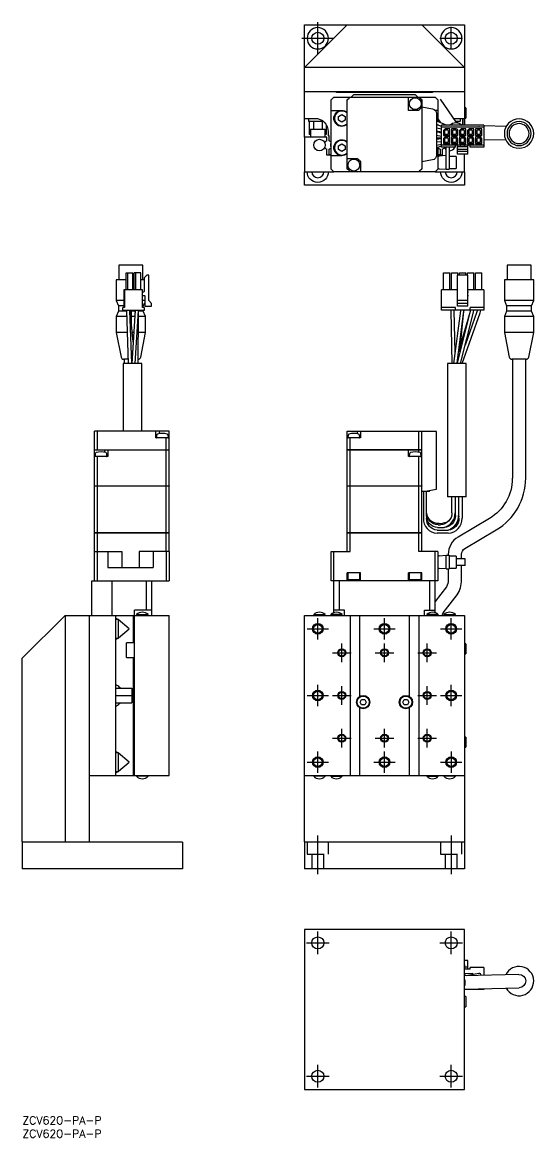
# Model space of a CAD drawing. Extents: x 0 to 420, y -8 to 410.
# Drawn here: x 0 to 191.6, y -8 to 410 of the extents above; entities that cross this region are included whole.
import ezdxf

# ---------------------------------------------------------------- set-up
doc = ezdxf.new("R2010")
doc.units = 0
doc.header["$LTSCALE"] = 0.5
doc.linetypes.add('CENTER', pattern=[50.8, 31.75, -6.35, 6.35, -6.35])
doc.linetypes.add('DASHED', pattern=[19.05, 12.7, -6.35])
for name, color, linetype in [('MSM_CENTER', 1, 'CENTER'), ('MSM_CONTINUOUS', 7, 'CONTINUOUS'), ('MSM_DASHED', 4, 'DASHED'), ('MSM_NARROW', 5, 'CONTINUOUS'), ('MSM_PART_NUMBER', 7, 'CONTINUOUS')]:
    doc.layers.add(name, color=color, linetype=linetype)
doc.styles.get("Standard").update_dxf_attribs({"font": 'txt.shx', "height": 3, "bigfont": 'bigfont.shx'})

# ---------------------------------------------------------------- blocks, each defined once
blk = doc.blocks.new('*U2')
at = {"layer": 'MSM_PART_NUMBER'}
blk.add_text('ZCV620-PA-P', height=3, dxfattribs=at).set_placement((0, -3))
blk = doc.blocks.new('*U3')
at = {"layer": 'MSM_PART_NUMBER'}
blk.add_text('ZCV620-PA-P', height=3, dxfattribs=at).set_placement((0, -8))

msp = doc.modelspace()

# ---------------------------------------------------------------- linework, layer by layer
at = {"layer": 'MSM_CENTER'}
for p, q in [((110.73, 397.99), (110.73, 409.99)), ((160.73, 399.74), (160.73, 408.24)), ((104.73, 403.99), (116.73, 403.99)), ((156.48, 403.99), (164.98, 403.99)), ((110.73, 178.72), (110.73, 186.72)), ((135.73, 178.72), (135.73, 186.72)), ((160.73, 178.72), (160.73, 186.72)), ((106.73, 182.72), (114.73, 182.72)), ((131.73, 182.72), (139.73, 182.72)), ((156.73, 182.72), (164.73, 182.72)), ((119.73, 170.22), (119.73, 177.22)), ((135.73, 170.22), (135.73, 177.22)), ((151.73, 170.22), (151.73, 177.22)), ((116.23, 173.72), (123.23, 173.72)), ((132.23, 173.72), (139.23, 173.72)), ((148.23, 173.72), (155.23, 173.72)), ((110.73, 153.72), (110.73, 161.72)), ((119.73, 154.22), (119.73, 161.22)), ((151.73, 154.22), (151.73, 161.22)), ((160.73, 153.72), (160.73, 161.72)), ((106.73, 157.72), (114.73, 157.72)), ((116.23, 157.72), (123.23, 157.72)), ((148.23, 157.72), (155.23, 157.72)), ((156.73, 157.72), (164.73, 157.72)), ((119.73, 138.22), (119.73, 145.22)), ((135.73, 138.22), (135.73, 145.22)), ((151.73, 138.22), (151.73, 145.22)), ((116.23, 141.72), (123.23, 141.72)), ((132.23, 141.72), (139.23, 141.72)), ((148.23, 141.72), (155.23, 141.72)), ((110.73, 128.72), (110.73, 136.72)), ((135.73, 128.72), (135.73, 136.72)), ((160.73, 136.72), (160.73, 128.72)), ((106.73, 132.72), (114.73, 132.72)), ((131.73, 132.72), (139.73, 132.72)), ((156.73, 132.72), (164.73, 132.72)), ((110.73, 90.72), (110.73, 105.22)), ((160.73, 105.22), (160.73, 90.72)), ((110.73, 60.75), (110.73, 69.25)), ((160.73, 60.75), (160.73, 69.25)), ((106.48, 65), (114.98, 65)), ((156.48, 65), (164.98, 65)), ((110.73, 10.75), (110.73, 19.25)), ((160.73, 10.75), (160.73, 19.25)), ((106.48, 15), (114.98, 15)), ((156.48, 15), (164.98, 15))]:
    msp.add_line(p, q, dxfattribs=at)
at = {"layer": 'MSM_CONTINUOUS'}
for p, q in [((105.73, 392.99), (121.73, 408.99)), ((105.73, 366.99), (105.73, 408.99)), ((105.73, 408.99), (165.73, 408.99)), ((149.73, 408.99), (165.73, 392.99)), ((165.73, 408.99), (165.73, 371.46)), ((165.73, 392.99), (105.73, 392.99)), ((165.73, 383.99), (105.73, 383.99)), ((116.73, 381.99), (115.73, 380.99)), ((115.73, 354.99), (115.73, 380.99)), ((116.73, 381.99), (122.88, 381.99)), ((117.73, 383.69), (117.73, 383.99)), ((153.73, 383.69), (117.73, 383.69)), ((121.73, 355.14), (121.73, 380.83)), ((122.88, 381.99), (148.57, 381.99)), ((124.23, 382.99), (123.23, 381.99)), ((124.23, 382.99), (147.23, 382.99)), ((144.73, 376.99), (144.73, 381.99)), ((148.23, 381.99), (147.23, 382.99)), ((148.57, 381.99), (154.73, 381.99)), ((149.73, 380.83), (149.73, 355.14)), ((153.73, 383.99), (153.73, 383.69)), ((155.73, 380.99), (154.73, 381.99)), ((155.73, 380.99), (155.73, 372.88)), ((162.75, 372.38), (156.69, 381.2)), ((115.73, 376.99), (119.73, 376.99)), ((148.48, 376.99), (144.73, 376.99)), ((149.73, 378.29), (153.74, 377.58)), ((155.73, 376.99), (154.78, 376.99)), ((166.23, 377.89), (165.73, 377.89)), ((166.23, 377.89), (166.23, 374.09)), ((105.73, 373.99), (109.63, 373.99)), ((107.23, 373.99), (107.23, 372.99)), ((107.23, 372.99), (112.63, 372.99)), ((107.55, 372.99), (107.55, 367.99)), ((109.14, 372.99), (109.14, 369.99)), ((112.31, 372.99), (112.31, 369.99)), ((118.48, 374.71), (119.73, 375.43)), ((118.48, 373.27), (118.48, 374.71)), ((119.73, 372.54), (118.48, 373.27)), ((119.73, 375.43), (120.98, 374.71)), ((120.98, 373.27), (119.73, 372.54)), ((120.98, 374.71), (120.98, 373.27)), ((155.23, 375.81), (155.23, 360.17)), ((155.23, 373.09), (159.08, 371.46)), ((155.73, 373.77), (156.59, 372.51)), ((161.83, 373.99), (165.73, 373.99)), ((162.33, 372.99), (164.23, 372.99)), ((162.68, 372.49), (163.23, 372.49)), ((163.23, 372.49), (163.23, 372.99)), ((164.23, 372.99), (164.23, 373.99)), ((165.13, 371.46), (165.13, 373.99)), ((165.63, 373.99), (165.63, 371.46)), ((165.73, 374.09), (166.23, 374.09)), ((107.98, 367.99), (107.55, 367.99)), ((107.98, 369.99), (113.48, 369.99)), ((107.98, 369.99), (107.98, 366.99)), ((113.48, 366.99), (113.48, 369.99)), ((113.9, 367.99), (113.48, 367.99)), ((113.9, 371.58), (113.9, 367.99)), ((114.63, 368.99), (114.63, 367.49)), ((155.2, 370.47), (157.13, 370.1)), ((155.23, 371.72), (157.13, 371.11)), ((157.13, 368.88), (155.23, 369.24)), ((157.13, 368.59), (155.23, 368.86)), ((155.24, 371.78), (155.86, 371.52)), ((155.73, 371.58), (155.73, 371.56)), ((155.73, 369.15), (155.73, 368.79)), ((156.48, 368.68), (157.13, 368.74)), ((156.83, 368.71), (156.83, 368.94)), ((172.98, 371.46), (157.13, 371.46)), ((157.13, 363.18), (157.13, 371.46)), ((170.9, 370.75), (157.13, 370.75)), ((158.45, 370.02), (157.85, 369.42)), ((157.85, 369.42), (157.85, 367.62)), ((158.51, 369.57), (158.26, 369.32)), ((158.26, 369.32), (158.26, 368.07)), ((158.26, 368.07), (159.73, 368.07)), ((160.25, 370.02), (158.45, 370.02)), ((159.48, 369.57), (158.51, 369.57)), ((159.73, 369.32), (159.48, 369.57)), ((159.73, 368.07), (159.73, 369.32)), ((160.25, 367.62), (160.25, 370.02)), ((160.85, 370.02), (160.85, 367.62)), ((162.65, 370.02), (160.85, 370.02)), ((161.51, 369.57), (161.26, 369.32)), ((161.26, 369.32), (161.26, 368.07)), ((161.26, 368.07), (162.73, 368.07)), ((162.48, 369.57), (161.51, 369.57)), ((162.73, 369.32), (162.48, 369.57)), ((162.65, 370.02), (163.25, 369.42)), ((162.73, 368.07), (162.73, 369.32)), ((163.25, 367.62), (163.25, 369.42)), ((164.45, 370.02), (163.85, 369.42)), ((163.85, 369.42), (163.85, 367.62)), ((164.51, 369.57), (164.26, 369.32)), ((164.26, 369.32), (164.26, 368.07)), ((164.26, 368.07), (165.73, 368.07)), ((166.25, 370.02), (164.45, 370.02)), ((165.48, 369.57), (164.51, 369.57)), ((165.73, 369.32), (165.48, 369.57)), ((165.73, 368.07), (165.73, 369.32)), ((166.25, 367.62), (166.25, 370.02)), ((167.45, 370.02), (166.85, 369.42)), ((166.85, 369.42), (166.85, 367.62)), ((167.51, 369.57), (167.26, 369.32)), ((167.26, 369.32), (167.26, 368.07)), ((167.26, 368.07), (168.73, 368.07)), ((169.25, 370.02), (167.45, 370.02)), ((168.48, 369.57), (167.51, 369.57)), ((168.73, 369.32), (168.48, 369.57)), ((168.73, 368.07), (168.73, 369.32)), ((169.25, 367.62), (169.25, 370.02)), ((169.85, 370.02), (169.85, 367.62)), ((172.25, 370.02), (169.85, 370.02)), ((170.51, 369.57), (170.26, 369.32)), ((170.26, 369.32), (170.26, 368.07)), ((170.26, 368.07), (171.73, 368.07)), ((171.48, 369.57), (170.51, 369.57)), ((170.9, 370.75), (170.9, 370.85)), ((171.2, 370.85), (171.2, 370.75)), ((172.98, 370.75), (171.2, 370.75)), ((171.73, 369.32), (171.48, 369.57)), ((171.73, 368.07), (171.73, 369.32)), ((172.25, 367.62), (172.25, 370.02)), ((172.98, 371.46), (172.98, 363.18)), ((181.29, 370.92), (172.98, 371.13)), ((105.73, 366.99), (105.73, 353.99)), ((114.13, 366.99), (105.73, 366.99)), ((114.13, 365.52), (114.13, 366.99)), ((114.93, 367.49), (114.63, 367.49)), ((114.93, 365.52), (114.93, 367.49)), ((118.48, 363.71), (119.73, 364.43)), ((118.48, 362.27), (118.48, 363.71)), ((119.73, 364.43), (120.98, 363.71)), ((120.98, 363.71), (120.98, 362.27)), ((155.23, 367.65), (157.13, 367.38)), ((157.13, 366.62), (155.23, 366.58)), ((155.23, 366.25), (157.13, 366.41)), ((157.13, 364.23), (155.23, 363.82)), ((157.13, 363.69), (155.23, 362.88)), ((157.13, 365.21), (155.24, 365.05)), ((155.73, 366.3), (155.73, 366.59)), ((172.98, 363.89), (157.13, 363.89)), ((157.85, 367.62), (160.25, 367.62)), ((157.85, 366.42), (158.45, 367.02)), ((157.85, 366.42), (157.85, 364.62)), ((157.85, 364.62), (160.25, 364.62)), ((158.51, 366.57), (158.26, 366.32)), ((158.26, 366.32), (158.26, 365.07)), ((158.26, 365.07), (159.73, 365.07)), ((160.25, 367.02), (158.45, 367.02)), ((159.48, 366.57), (158.51, 366.57)), ((159.73, 366.32), (159.48, 366.57)), ((159.73, 365.07), (159.73, 366.32)), ((160.25, 364.62), (160.25, 367.02)), ((160.85, 367.62), (163.25, 367.62)), ((160.85, 367.02), (160.85, 364.62)), ((162.65, 367.02), (160.85, 367.02)), ((160.85, 364.62), (163.25, 364.62)), ((161.51, 366.57), (161.26, 366.32)), ((161.26, 366.32), (161.26, 365.07)), ((161.26, 365.07), (162.73, 365.07)), ((162.48, 366.57), (161.51, 366.57)), ((162.32, 363.18), (162.32, 363.89)), ((162.73, 366.32), (162.48, 366.57)), ((163.25, 366.42), (162.65, 367.02)), ((162.73, 365.07), (162.73, 366.32)), ((163.25, 364.62), (163.25, 366.42)), ((163.85, 367.62), (166.25, 367.62)), ((163.85, 367.02), (163.85, 364.62)), ((165.65, 367.02), (163.85, 367.02)), ((163.85, 364.62), (166.25, 364.62)), ((164.22, 363.33), (164.22, 363.89)), ((164.51, 366.57), (164.26, 366.32)), ((164.26, 366.32), (164.26, 365.07)), ((164.26, 365.07), (165.73, 365.07)), ((165.48, 366.57), (164.51, 366.57)), ((165.73, 366.32), (165.48, 366.57)), ((166.25, 366.42), (165.65, 367.02)), ((165.73, 365.07), (165.73, 366.32)), ((165.73, 363.33), (165.73, 363.89)), ((165.87, 363.33), (165.87, 363.89)), ((166.25, 364.62), (166.25, 366.42)), ((166.85, 367.62), (169.25, 367.62)), ((166.85, 367.02), (166.85, 364.62)), ((168.65, 367.02), (166.85, 367.02)), ((166.85, 364.62), (169.25, 364.62)), ((167.51, 366.57), (167.26, 366.32)), ((167.26, 366.32), (167.26, 365.07)), ((167.26, 365.07), (168.73, 365.07)), ((168.48, 366.57), (167.51, 366.57)), ((167.78, 363.18), (167.78, 363.89)), ((168.73, 366.32), (168.48, 366.57)), ((169.25, 366.42), (168.65, 367.02)), ((168.73, 365.07), (168.73, 366.32)), ((169.25, 364.62), (169.25, 366.42)), ((169.85, 367.62), (172.25, 367.62)), ((169.85, 367.02), (169.85, 364.62)), ((171.65, 367.02), (169.85, 367.02)), ((169.85, 364.62), (172.25, 364.62)), ((170.51, 366.57), (170.26, 366.32)), ((170.26, 366.32), (170.26, 365.07)), ((170.26, 365.07), (171.73, 365.07)), ((171.48, 366.57), (170.51, 366.57)), ((171.73, 366.32), (171.48, 366.57)), ((172.25, 366.42), (171.65, 367.02)), ((171.73, 365.07), (171.73, 366.32)), ((172.25, 364.62), (172.25, 366.42)), ((172.98, 366.13), (181.16, 365.92)), ((114.13, 360.19), (114.13, 362.45)), ((115.73, 360.19), (114.13, 360.19)), ((114.93, 360.49), (114.93, 362.45)), ((114.93, 360.49), (115.73, 360.49)), ((119.73, 359.99), (115.73, 359.99)), ((119.73, 361.54), (118.48, 362.27)), ((120.98, 362.27), (119.73, 361.54)), ((155.22, 359.99), (155.73, 359.99)), ((155.73, 363.1), (155.73, 354.99)), ((155.73, 360.49), (156.53, 360.49)), ((157.33, 360.19), (155.73, 360.19)), ((158.83, 360.09), (156.18, 359.86)), ((156.53, 362.45), (156.53, 360.49)), ((162.32, 363.18), (157.13, 363.18)), ((157.33, 362.45), (157.33, 360.19)), ((158.83, 354.89), (158.83, 363.18)), ((159.93, 363.18), (159.93, 354.89)), ((162.53, 359.74), (159.93, 359.74)), ((162.53, 359.74), (162.53, 355.24)), ((163.12, 360.61), (163.12, 363.64)), ((166.98, 363.33), (163.12, 363.33)), ((166.98, 362.33), (163.12, 362.33)), ((166.98, 361.63), (163.12, 361.63)), ((166.98, 360.61), (163.12, 360.61)), ((165.73, 353.99), (165.73, 360.61)), ((166.98, 360.61), (166.98, 363.64)), ((172.98, 363.18), (167.78, 363.18)), ((121.73, 358.99), (125.48, 358.99)), ((126.73, 357.74), (126.73, 353.99)), ((153.74, 358.39), (149.73, 357.69)), ((105.73, 348.99), (105.73, 353.99)), ((105.73, 353.99), (116.73, 353.99)), ((115.73, 354.99), (116.73, 353.99)), ((122.88, 353.99), (116.73, 353.99)), ((148.57, 353.99), (122.88, 353.99)), ((154.73, 353.99), (148.57, 353.99)), ((154.73, 353.99), (155.73, 354.99)), ((154.73, 353.99), (165.73, 353.99)), ((156.18, 355.12), (158.83, 354.89)), ((158.83, 354.89), (159.93, 354.89)), ((159.93, 355.24), (162.53, 355.24)), ((165.73, 353.99), (165.73, 348.99)), ((165.73, 348.99), (105.73, 348.99)), ((45.2, 319.02), (36.2, 319.02)), ((36.2, 319.02), (36.2, 313.52)), ((45.2, 313.52), (45.2, 319.02)), ((190.63, 319.02), (181.63, 319.02)), ((181.63, 319.02), (181.63, 313.52)), ((190.63, 313.52), (190.63, 319.02)), ((38.97, 313.52), (35.2, 313.52)), ((35.2, 313.52), (35.2, 305.72)), ((38.97, 309.77), (38.97, 316.12)), ((38.97, 316.12), (41.37, 316.12)), ((39.57, 309.77), (39.57, 316.12)), ((41.37, 309.77), (41.37, 316.12)), ((41.97, 313.52), (41.37, 313.52)), ((41.97, 309.77), (41.97, 316.12)), ((44.37, 316.12), (41.97, 316.12)), ((42.57, 309.77), (42.57, 316.12)), ((44.37, 309.77), (44.37, 316.12)), ((45.66, 313.52), (44.37, 313.52)), ((46.66, 315.23), (45.66, 314.23)), ((45.66, 314.23), (45.66, 309.1)), ((47.36, 315.23), (46.66, 315.23)), ((47.36, 305.69), (47.36, 315.23)), ((157.85, 309.77), (157.85, 316.12)), ((157.85, 316.12), (160.25, 316.12)), ((160.25, 309.77), (160.25, 316.12)), ((160.85, 309.77), (160.85, 316.12)), ((160.85, 316.12), (163.25, 316.12)), ((166.98, 315.23), (163.12, 315.23)), ((163.12, 305.69), (163.12, 315.23)), ((163.25, 315.23), (163.25, 316.12)), ((163.85, 315.23), (163.85, 316.12)), ((163.85, 316.12), (166.25, 316.12)), ((166.25, 315.23), (166.25, 316.12)), ((166.85, 316.12), (169.25, 316.12)), ((166.85, 315.23), (166.85, 316.12)), ((166.98, 305.69), (166.98, 315.23)), ((169.25, 309.77), (169.25, 316.12)), ((169.85, 309.77), (169.85, 316.12)), ((169.85, 316.12), (172.25, 316.12)), ((172.25, 309.77), (172.25, 316.12)), ((191.63, 313.52), (180.63, 313.52)), ((180.63, 313.52), (180.63, 305.72)), ((191.63, 305.72), (191.63, 313.52)), ((45.1, 309.77), (37.99, 309.77)), ((37.99, 309.77), (37.99, 303.14)), ((38.24, 309.77), (38.24, 303.14)), ((45.1, 303.14), (45.1, 309.77)), ((157.13, 302.12), (157.13, 309.77)), ((163.12, 309.77), (157.13, 309.77)), ((172.98, 309.77), (166.98, 309.77)), ((172.98, 309.77), (172.98, 302.12)), ((37.99, 305.72), (35.2, 305.72)), ((35.2, 305.72), (36.05, 303.72)), ((45.38, 308.82), (45.1, 308.82)), ((45.1, 307.67), (45.7, 307.67)), ((45.85, 305.72), (45.1, 305.72)), ((45.85, 307.52), (45.85, 303.67)), ((48.38, 304.67), (47.36, 305.69)), ((163.12, 308.82), (162.87, 308.82)), ((162.87, 307.67), (163.12, 307.67)), ((163.12, 304.67), (163.12, 305.69)), ((166.98, 305.69), (163.12, 305.69)), ((167.23, 308.82), (166.98, 308.82)), ((166.98, 307.67), (167.23, 307.67)), ((166.98, 304.67), (166.98, 305.69)), ((191.63, 305.72), (180.63, 305.72)), ((180.63, 305.72), (181.48, 303.72)), ((190.78, 303.72), (191.63, 305.72)), ((36.05, 301.72), (35.2, 299.72)), ((37.99, 303.72), (36.05, 303.72)), ((36.05, 303.72), (36.05, 301.72)), ((39.06, 301.72), (36.05, 301.72)), ((37.53, 302.84), (37.53, 302.12)), ((37.53, 302.12), (45.81, 302.12)), ((38.24, 303.14), (37.83, 303.14)), ((39.05, 302.12), (39.06, 302)), ((39.06, 302), (39.7, 282.12)), ((40.35, 302.05), (40.35, 302.12)), ((41, 282.14), (40.35, 302.05)), ((40.38, 301.84), (40.36, 302.12)), ((41.51, 290.27), (40.38, 301.84)), ((40.86, 301.45), (40.85, 302.12)), ((42.22, 301.72), (40.85, 301.72)), ((40.89, 296.6), (40.86, 301.45)), ((42.24, 302), (41, 282.14)), ((42.23, 302), (42.2, 301.34)), ((42.24, 302.12), (42.23, 302)), ((42.25, 302.12), (42.24, 302)), ((42.3, 282.12), (43.54, 301.92)), ((43.4, 282.12), (43.55, 301.79)), ((45.35, 301.72), (43.52, 301.72)), ((43.54, 301.92), (43.55, 302.12)), ((43.55, 301.79), (43.55, 302.12)), ((45.35, 303.72), (45.1, 303.72)), ((45.51, 303.14), (45.1, 303.14)), ((45.35, 303.72), (45.85, 304.9)), ((45.35, 303.14), (45.35, 303.72)), ((45.35, 301.72), (45.35, 302.12)), ((46.2, 299.72), (45.35, 301.72)), ((45.81, 302.12), (45.81, 302.84)), ((45.85, 303.67), (48.38, 303.67)), ((48.38, 303.67), (48.38, 304.67)), ((162.32, 303.14), (157.13, 303.14)), ((172.98, 302.12), (157.13, 302.12)), ((160.53, 302.12), (160.53, 301.94)), ((160.53, 302.12), (160.53, 302.01)), ((160.53, 302.01), (160.93, 282.12)), ((164.19, 301.88), (161.57, 282.12)), ((161.83, 301.97), (161.83, 302.12)), ((162.14, 286.42), (161.83, 301.97)), ((162.32, 302.12), (162.32, 303.14)), ((162.91, 282.34), (165.48, 301.71)), ((167.79, 301.68), (162.91, 282.34)), ((166.98, 304.67), (163.12, 304.67)), ((163.12, 303.67), (163.12, 304.67)), ((166.98, 303.67), (163.12, 303.67)), ((163.97, 286.54), (165.49, 301.71)), ((164.21, 302.12), (164.19, 301.88)), ((164.2, 282.12), (169.05, 301.36)), ((167.76, 301.63), (164.25, 289.3)), ((164.86, 282.12), (171.6, 301.09)), ((165.48, 301.71), (165.52, 302.12)), ((165.49, 301.71), (165.52, 302.12)), ((170.37, 301.52), (165.94, 289.05)), ((166.98, 303.67), (166.98, 304.67)), ((167.87, 302.12), (167.76, 301.63)), ((172.98, 303.14), (167.78, 303.14)), ((167.78, 302.12), (167.78, 303.14)), ((167.88, 302.12), (167.79, 301.68)), ((169.05, 301.36), (169.19, 302.12)), ((170.54, 302.12), (170.37, 301.51)), ((171.6, 301.09), (171.86, 302.13)), ((171.6, 301.08), (171.86, 302.12)), ((181.48, 301.72), (180.63, 299.72)), ((190.78, 303.72), (181.48, 303.72)), ((181.48, 303.72), (181.48, 301.72)), ((190.78, 301.72), (181.48, 301.72)), ((190.78, 301.72), (190.78, 303.72)), ((191.63, 299.72), (190.78, 301.72)), ((39.13, 299.72), (35.2, 299.72)), ((35.2, 299.72), (35.2, 293.72)), ((42.1, 299.72), (40.87, 299.72)), ((46.2, 299.72), (43.53, 299.72)), ((46.2, 293.72), (46.2, 299.72)), ((191.63, 299.72), (180.63, 299.72)), ((180.63, 299.72), (180.63, 293.72)), ((191.63, 293.72), (191.63, 299.72)), ((39.32, 293.72), (35.2, 293.72)), ((35.2, 293.72), (37.01, 284.53)), ((41.72, 293.72), (41.17, 293.72)), ((46.2, 293.72), (43.49, 293.72)), ((44.39, 284.53), (46.2, 293.72)), ((191.63, 293.72), (180.63, 293.72)), ((180.63, 293.72), (182.43, 284.53)), ((189.82, 284.53), (191.63, 293.72)), ((44.77, 282.12), (37.77, 282.12)), ((37.77, 282.12), (37.77, 256.72)), ((39.65, 283.72), (37.99, 283.72)), ((38.2, 283.72), (38.2, 282.12)), ((43.41, 283.72), (43.41, 283.72)), ((44.77, 256.72), (44.77, 282.12)), ((166.38, 282.12), (159.38, 282.12)), ((159.38, 282.12), (159.38, 232.12)), ((162.91, 282.34), (162.87, 282.12)), ((166.38, 232.12), (166.38, 282.12)), ((188.84, 283.72), (183.41, 283.72)), ((183.63, 283.72), (183.63, 239.11)), ((188.63, 239.11), (188.63, 283.72)), ((27, 249.83), (27, 256.72)), ((55, 256.72), (27, 256.72)), ((28.16, 249.83), (28.16, 256.72)), ((50, 254.22), (50, 256.72)), ((50.34, 255.19), (50.27, 254.43)), ((51.25, 256.72), (51.25, 255.78)), ((54.73, 254.43), (54.66, 255.19)), ((55, 249.83), (55, 256.72)), ((121.73, 249.83), (121.73, 256.72)), ((121.73, 256.72), (149.73, 256.72)), ((122.06, 255.19), (121.99, 254.43)), ((125.48, 256.72), (125.48, 255.78)), ((126.46, 254.43), (126.39, 255.19)), ((126.73, 256.72), (126.73, 254.22)), ((148.57, 249.83), (148.57, 256.72)), ((149.73, 218.72), (149.73, 256.72)), ((155.23, 256.62), (149.73, 256.62)), ((155.23, 234.98), (155.23, 256.62)), ((55, 254.22), (50, 254.22)), ((53.85, 249.83), (53.85, 254.22)), ((126.73, 254.22), (121.73, 254.22)), ((122.88, 249.83), (122.88, 254.22)), ((27, 249.83), (55, 249.83)), ((27, 236.22), (27, 249.82)), ((27, 249.82), (55, 249.82)), ((32, 247.32), (27, 247.32)), ((27.01, 249.82), (27.01, 249.83)), ((27.34, 248.3), (27.27, 247.54)), ((28.16, 236.22), (28.16, 247.32)), ((28.17, 249.82), (28.17, 249.83)), ((30.75, 249.82), (30.75, 248.89)), ((31.73, 247.54), (31.66, 248.3)), ((32, 249.82), (32, 247.32)), ((53.84, 249.82), (53.84, 249.83)), ((53.85, 236.22), (53.85, 249.82)), ((54.99, 249.82), (54.99, 249.83)), ((55, 236.22), (55, 249.82)), ((121.73, 249.83), (149.73, 249.83)), ((121.73, 236.22), (121.73, 249.82)), ((149.73, 249.82), (121.73, 249.82)), ((121.74, 249.82), (121.74, 249.83)), ((122.88, 249.82), (122.88, 249.83)), ((122.88, 236.22), (122.88, 249.82)), ((144.73, 247.32), (144.73, 249.82)), ((149.73, 247.32), (144.73, 247.32)), ((145.06, 248.3), (144.99, 247.54)), ((148.48, 249.82), (148.48, 248.89)), ((148.57, 249.82), (148.57, 249.83)), ((148.57, 236.22), (148.57, 247.32)), ((149.46, 247.54), (149.39, 248.3)), ((149.72, 249.82), (149.72, 249.83)), ((27, 236.22), (55, 236.22)), ((27, 218.72), (27, 236.21)), ((55, 236.21), (27, 236.21)), ((27.01, 236.22), (27.01, 236.21)), ((28.16, 218.72), (28.16, 236.21)), ((28.17, 236.22), (28.17, 236.21)), ((53.84, 236.22), (53.84, 236.21)), ((53.85, 218.72), (53.85, 236.21)), ((54.99, 236.22), (54.99, 236.21)), ((55, 218.72), (55, 236.21)), ((121.73, 236.22), (149.73, 236.22)), ((121.73, 218.72), (121.73, 236.21)), ((149.73, 236.21), (121.73, 236.21)), ((121.74, 236.22), (121.74, 236.21)), ((122.88, 236.22), (122.88, 236.21)), ((122.88, 218.72), (122.88, 236.21)), ((148.57, 236.22), (148.57, 236.21)), ((148.57, 218.72), (148.57, 236.21)), ((149.72, 236.22), (149.72, 236.21)), ((152.53, 234.12), (149.73, 234.12)), ((150.28, 234.12), (150.28, 224.12)), ((150.33, 234.12), (155.23, 234.98)), ((151.48, 225.12), (151.48, 234.12)), ((152.53, 234.12), (152.53, 234.51)), ((166.38, 232.12), (159.38, 232.12)), ((160.98, 226.12), (160.98, 232.12)), ((162.18, 232.12), (162.18, 225.12)), ((162.28, 225.12), (162.28, 232.12)), ((163.48, 232.12), (163.48, 225.12)), ((163.58, 224.12), (163.58, 232.12)), ((164.78, 232.12), (164.78, 224.12)), ((155.79, 221.72), (156.66, 221.72)), ((156.24, 222.19), (157.63, 222.32)), ((162.12, 224.41), (162.28, 225.62)), ((162.18, 225.12), (162.12, 224.41)), ((162.12, 224.41), (162.12, 224.38)), ((162.12, 224.38), (162.12, 224.41)), ((175.05, 224.06), (163.27, 217.07)), ((27, 218.72), (55, 218.72)), ((55, 218.71), (27, 218.71)), ((27, 211.72), (27, 218.71)), ((27.01, 218.72), (27.01, 218.71)), ((28.16, 211.72), (28.16, 218.71)), ((28.17, 218.72), (28.17, 218.71)), ((53.84, 218.72), (53.84, 218.71)), ((53.85, 211.72), (53.85, 218.71)), ((54.99, 218.72), (54.99, 218.71)), ((55, 211.72), (55, 218.71)), ((121.73, 218.72), (149.73, 218.72)), ((121.73, 211.72), (121.73, 218.71)), ((149.73, 218.71), (121.73, 218.71)), ((121.74, 218.72), (121.74, 218.71)), ((122.88, 218.72), (122.88, 218.71)), ((122.88, 211.72), (122.88, 218.71)), ((148.57, 218.72), (148.57, 218.71)), ((148.57, 211.72), (148.57, 218.71)), ((149.72, 218.72), (149.72, 218.71)), ((149.73, 211.72), (149.73, 218.71)), ((155.48, 219.72), (159.57, 219.72)), ((159.57, 218.52), (155.48, 218.52)), ((155.64, 220.72), (158.11, 220.72)), ((159.57, 219.73), (159.53, 219.72)), ((165.82, 212.77), (177.6, 219.76)), ((27, 200.72), (27, 211.72)), ((27, 211.72), (37.24, 211.72)), ((28, 211.72), (28, 200.72)), ((32, 211.72), (32, 205.72)), ((37.24, 211.72), (37.24, 205.72)), ((43.76, 211.72), (43.76, 205.72)), ((55, 211.72), (43.76, 211.72)), ((49, 211.72), (49, 205.72)), ((54, 200.72), (54, 211.72)), ((55, 211.72), (55, 200.72)), ((115.73, 200.72), (115.73, 211.72)), ((115.73, 211.72), (122.88, 211.72)), ((116.73, 188.75), (116.73, 211.72)), ((155.73, 211.72), (148.57, 211.72)), ((154.73, 188.75), (154.73, 211.72)), ((155.73, 211.72), (155.73, 200.72)), ((156.18, 210.09), (158.83, 210.32)), ((158.83, 205.12), (158.83, 210.32)), ((158.83, 210.32), (159.93, 210.32)), ((159.6, 210.62), (159.6, 210.32)), ((159.93, 210.32), (159.93, 205.12)), ((162.53, 209.97), (159.93, 209.97)), ((162.53, 209.97), (162.53, 205.47)), ((164.6, 208.97), (164.6, 210.62)), ((32, 205.72), (49, 205.72)), ((158.83, 205.12), (156.18, 205.35)), ((158.83, 205.12), (159.93, 205.12)), ((159.6, 205.12), (159.6, 200.99)), ((159.93, 205.47), (162.53, 205.47)), ((166, 208.97), (162.53, 208.97)), ((166, 206.47), (162.53, 206.47)), ((164.6, 200.99), (164.6, 206.47)), ((166, 206.47), (166, 208.97)), ((26, 187.72), (26, 200.72)), ((26, 200.72), (55, 200.72)), ((33.5, 200.72), (33.5, 187.72)), ((46.5, 189.72), (46.5, 200.72)), ((48.5, 187.72), (48.5, 200.72)), ((155.73, 200.72), (115.73, 200.72)), ((118.73, 200.72), (118.73, 189.72)), ((126.73, 203.72), (121.73, 203.72)), ((121.73, 200.72), (121.73, 203.72)), ((121.98, 203.72), (121.98, 201.22)), ((121.98, 201.22), (126.48, 201.22)), ((126.48, 201.22), (126.48, 203.72)), ((126.73, 200.72), (126.73, 203.72)), ((149.73, 203.72), (144.73, 203.72)), ((144.73, 200.72), (144.73, 203.72)), ((144.98, 203.72), (144.98, 201.22)), ((144.98, 201.22), (149.48, 201.22)), ((149.48, 201.22), (149.48, 203.72)), ((149.73, 200.72), (149.73, 203.72)), ((152.73, 189.72), (152.73, 200.72)), ((158.96, 198.49), (154.73, 192.96)), ((157.76, 188.7), (162.93, 195.45)), ((42, 127.72), (42, 189.72)), ((48.5, 189.72), (42, 189.72)), ((120.73, 189.72), (116.73, 189.72)), ((120.73, 187.72), (120.73, 189.72)), ((150.73, 187.72), (150.73, 189.72)), ((150.73, 189.72), (154.73, 189.72)), ((157.32, 187.73), (157.76, 188.7)), ((16, 187.72), (0, 171.72)), ((16, 187.72), (16, 102.82)), ((16, 187.72), (55, 187.72)), ((25, 187.72), (25, 102.72)), ((35, 127.72), (35, 187.72)), ((35.12, 186.62), (35, 186.46)), ((36, 186.22), (35, 186.22)), ((35.87, 186.22), (35.12, 186.62)), ((40, 182.72), (35.95, 186.16)), ((36, 179.22), (36, 186.22)), ((41.5, 187.72), (41.5, 177.47)), ((42.85, 188.01), (47.15, 188.01)), ((42.85, 188.01), (42.85, 187.72)), ((47.15, 187.72), (47.15, 188.01)), ((55, 127.72), (55, 187.72)), ((55, 184.72), (55, 187.72)), ((105.73, 102.82), (105.73, 187.72)), ((105.73, 187.72), (165.73, 187.72)), ((109.18, 188.01), (113.48, 188.01)), ((109.18, 188.01), (109.18, 187.72)), ((113.48, 187.72), (113.48, 188.01)), ((119.88, 188.01), (115.58, 188.01)), ((115.58, 188.01), (115.58, 187.72)), ((119.88, 187.72), (119.88, 188.01)), ((122.93, 127.72), (122.93, 187.72)), ((126.53, 157.41), (126.53, 187.72)), ((144.93, 187.72), (144.93, 157.41)), ((148.53, 187.72), (148.53, 127.72)), ((155.88, 188.01), (151.58, 188.01)), ((151.58, 188.01), (151.58, 187.72)), ((155.88, 187.72), (155.88, 188.01)), ((157.32, 187.72), (157.32, 187.73)), ((157.98, 188.01), (162.28, 188.01)), ((157.98, 188.01), (157.98, 187.72)), ((162.28, 187.72), (162.28, 188.01)), ((165.73, 187.72), (165.73, 102.82)), ((36, 179.31), (40, 182.72)), ((55, 175.22), (55, 180.72)), ((35, 179.22), (36, 179.22)), ((35, 178.98), (35.12, 178.82)), ((35.12, 178.82), (35.87, 179.22)), ((39, 171.97), (39, 177.47)), ((42, 177.47), (39, 177.47)), ((166.23, 177.12), (165.73, 177.12)), ((166.23, 177.12), (166.23, 173.32)), ((0, 102.82), (0, 171.72)), ((39, 171.97), (42, 171.97)), ((41.5, 171.97), (41.5, 127.72)), ((55, 159.72), (55, 172.22)), ((165.73, 173.32), (166.23, 173.32)), ((35.12, 161.62), (35, 161.46)), ((35, 160.47), (41, 160.47)), ((35.22, 161.6), (35.12, 161.62)), ((35.35, 161.55), (35.22, 161.6)), ((41, 160.47), (41, 154.97)), ((35, 157.72), (41, 157.72)), ((35, 154.97), (41, 154.97)), ((55, 143.22), (55, 155.72)), ((126.57, 155.22), (127.15, 156.22)), ((127.15, 154.22), (126.57, 155.22)), ((127.15, 156.22), (128.3, 156.22)), ((128.3, 156.22), (128.88, 155.22)), ((128.88, 155.22), (128.3, 154.22)), ((142.57, 155.22), (143.15, 156.22)), ((143.15, 154.22), (142.57, 155.22)), ((143.15, 156.22), (144.3, 156.22)), ((144.3, 156.22), (144.88, 155.22)), ((144.88, 155.22), (144.3, 154.22)), ((35, 153.98), (35.12, 153.82)), ((35.12, 153.82), (35.26, 153.85)), ((126.53, 127.72), (126.53, 153.03)), ((128.3, 154.22), (127.15, 154.22)), ((144.3, 154.22), (143.15, 154.22)), ((144.93, 153.03), (144.93, 127.72)), ((166.23, 142.12), (165.73, 142.12)), ((166.23, 142.12), (166.23, 138.32)), ((55, 134.72), (55, 140.22)), ((165.73, 138.32), (166.23, 138.32)), ((35.12, 136.62), (35, 136.46)), ((36, 136.22), (35, 136.22)), ((35.87, 136.22), (35.12, 136.62)), ((40, 132.72), (35.92, 136.18)), ((36, 129.22), (36, 136.22)), ((36, 129.31), (40, 132.72)), ((55, 127.72), (55, 130.72)), ((25, 127.72), (55, 127.72)), ((35, 129.22), (36, 129.22)), ((35, 128.98), (35.12, 128.82)), ((35.12, 128.82), (35.87, 129.22)), ((42.85, 127.72), (42.85, 127.43)), ((47.15, 127.43), (42.85, 127.43)), ((47.15, 127.43), (47.15, 127.72)), ((105.73, 127.72), (165.73, 127.72)), ((109.18, 127.72), (109.18, 127.43)), ((113.48, 127.43), (109.18, 127.43)), ((113.48, 127.43), (113.48, 127.72)), ((115.58, 127.72), (115.58, 127.43)), ((115.58, 127.43), (119.88, 127.43)), ((119.88, 127.43), (119.88, 127.72)), ((151.58, 127.72), (151.58, 127.43)), ((151.58, 127.43), (155.88, 127.43)), ((155.88, 127.43), (155.88, 127.72)), ((157.98, 127.72), (157.98, 127.43)), ((162.28, 127.43), (157.98, 127.43)), ((162.28, 127.43), (162.28, 127.72)), ((0, 102.82), (0.1, 102.72)), ((0, 102.72), (0, 92.72)), ((60, 102.72), (0, 102.72)), ((15.9, 102.72), (16, 102.82)), ((16, 102.82), (25, 102.82)), ((60, 102.72), (60, 92.72)), ((105.73, 102.82), (105.83, 102.72)), ((105.73, 102.72), (105.73, 92.72)), ((165.73, 102.72), (105.73, 102.72)), ((165.63, 102.72), (165.73, 102.82)), ((165.73, 102.72), (165.73, 92.72)), ((60, 92.72), (0, 92.72)), ((165.73, 92.72), (105.73, 92.72)), ((105.73, 70), (105.73, 10)), ((165.73, 70), (105.73, 70)), ((165.73, 10), (165.73, 70)), ((166.98, 58.38), (165.73, 58.38)), ((165.87, 56.75), (165.73, 56.75)), ((165.87, 55.66), (165.73, 55.66)), ((167.78, 55.1), (165.73, 55.1)), ((165.87, 55.1), (165.87, 56.75)), ((166.98, 55.85), (165.87, 55.85)), ((166.98, 55.35), (166.98, 58.38)), ((167.78, 55.1), (167.78, 55.81)), ((172.98, 55.81), (167.78, 55.81)), ((172.98, 55.81), (172.98, 52.86)), ((168.52, 53.55), (165.73, 53.46)), ((186.06, 53.2), (165.73, 52.66)), ((171.09, 53.53), (166.27, 52.68)), ((165.73, 47.66), (186.19, 48.2)), ((172.98, 47.53), (165.73, 47.53)), ((172.98, 47.85), (172.98, 47.53)), ((166.23, 44.9), (165.73, 44.9)), ((166.23, 44.9), (166.23, 41.1)), ((165.73, 41.1), (166.23, 41.1)), ((105.73, 10), (165.73, 10))]:
    msp.add_line(p, q, dxfattribs=at)
at = {"layer": 'MSM_CONTINUOUS', "extrusion": (0, 0, -1)}
for centre, radius in [((-110.73, 403.99), 4), ((-160.73, 403.99), 4), ((-186.13, 368.29), 5.5), ((-186.13, 368.29), 4.5), ((-186.13, 368.29), 3.75)]:
    msp.add_circle(centre, radius, dxfattribs=at)
at = {"layer": 'MSM_CONTINUOUS'}
for centre, radius in [((110.73, 403.99), 2.25), ((160.73, 403.99), 2.25), ((147.23, 379.49), 2.23), ((111.33, 363.99), 2.15), ((124.23, 356.49), 2.23), ((110.73, 182.72), 1.62), ((135.73, 182.72), 1.62), ((160.73, 182.72), 1.62), ((119.73, 173.72), 1.23), ((135.73, 173.72), 1.23), ((151.73, 173.72), 1.23), ((110.73, 157.72), 1.62), ((119.73, 157.72), 1.23), ((151.73, 157.72), 1.23), ((160.73, 157.72), 1.62), ((127.73, 155.22), 2.5), ((127.73, 155.22), 2.25), ((143.73, 155.22), 2.5), ((143.73, 155.22), 2.25), ((119.73, 141.72), 1.23), ((135.73, 141.72), 1.23), ((151.73, 141.72), 1.23), ((110.73, 132.72), 1.62), ((135.73, 132.72), 1.62), ((160.73, 132.72), 1.62), ((110.73, 65), 2.25), ((160.73, 65), 2.25), ((110.73, 15), 2.25), ((160.73, 15), 2.25)]:
    msp.add_circle(centre, radius, dxfattribs=at)
at = {"layer": 'MSM_CONTINUOUS', "extrusion": (0, 0, -1)}
for centre, radius, start, end in [((-135.73, 367.99), 19, 42.5364, 47.4636), ((-135.73, 367.99), 19, 132.5364, 137.4626), ((-119.73, 373.99), 3, 228.1897, 131.8103), ((-135.68, 391.03), 19, 222.3336, 227.6664), ((-153.43, 375.81), 1.8, 100, 180), ((-109.63, 368.99), 5, 90, 180), ((-162.5, 368.89), 3.5, 47.2067, 132.7933), ((-161.83, 368.99), 5, 87.9642, 90), ((-171.05, 370.85), 0.15, 360, 180), ((-117.73, 363.99), 2.15, 338.4711, 21.5289), ((-119.73, 362.99), 3, 228.1897, 131.8103), ((-162.87, 363.64), 0.25, 90, 180), ((-167.23, 363.64), 0.25, 360, 90), ((-153.43, 360.17), 1.8, 180, 260), ((-112.68, 344.94), 19, 132.3336, 137.6664), ((-110.73, 353.99), 4, 180, 0), ((-135.73, 367.99), 19, 312.5374, 317.4636), ((-135.73, 367.99), 19, 222.5374, 227.4626), ((-160.73, 353.99), 4, 180, 360), ((-45.38, 309.1), 0.28, 180, 270), ((-45.7, 307.52), 0.15, 90, 180), ((-166.12, 239.11), 17.5, 179.9958, 239.326), ((-155.83, 226.07), 4.36, 270.5892, 0.5857), ((-155.86, 226.57), 4.39, 265.0821, 0.1308), ((-156.62, 226.08), 4.36, 179.4314, 269.3937), ((-155.69, 223.93), 4.22, 272.8542, 2.5704), ((-155.76, 225), 4.29, 271.642, 1.5567), ((-157.24, 226.67), 4.37, 232.9581, 264.9542), ((-157.99, 225.01), 4.29, 178.4892, 268.3121), ((-159.36, 223.94), 4.22, 177.5064, 267.069), ((-158.13, 225.01), 5.45, 181.1091, 246.0046), ((-167.1, 210.62), 2.5, 359.9934, 59.3213), ((-154.98, 200.83), 4.61, 177.9819, 210.4344), ((-167.23, 55.35), 0.25, 270, 0), ((-186.13, 50.7), 2.5, 88.4942, 268.4942)]:
    msp.add_arc(centre, radius, start, end, dxfattribs=at)
at = {"layer": 'MSM_CONTINUOUS'}
for centre, radius, start, end in [((119.73, 373.99), 2.75, 43.3418, 316.6582), ((114.53, 363.99), 1.59, 104.594, 143.221), ((114.53, 363.99), 1.59, 40.8954, 75.406), ((119.73, 362.99), 2.75, 43.3418, 316.6582), ((114.53, 363.99), 1.59, 216.779, 255.406), ((114.53, 363.99), 1.59, 284.594, 319.1046), ((156.93, 363.99), 1.59, 220.8954, 255.406), ((156.23, 359.36), 0.5, 95, 180), ((156.93, 363.99), 1.59, 284.594, 323.221), ((160.13, 363.99), 2.15, 202.1801, 232.7963), ((160.13, 363.99), 2.15, 264.6624, 337.8199), ((156.23, 355.62), 0.5, 180, 265), ((110.73, 353.99), 2.25, 180, 0), ((160.73, 353.99), 2.25, 180, 360), ((37.83, 302.84), 0.3, 90, 180), ((45.51, 302.84), 0.3, 360, 90), ((37.99, 284.72), 1, 191.1187, 270), ((43.41, 284.72), 1, 270, 348.8813), ((183.41, 284.72), 1, 191.1187, 270), ((188.84, 284.72), 1, 270, 348.8813), ((50.83, 255.15), 0.5, 107.6292, 175), ((52.5, 249.91), 6, 72.3708, 107.6292), ((54.17, 255.15), 0.5, 5, 72.3708), ((122.56, 255.15), 0.5, 107.6292, 175), ((124.23, 249.91), 6, 72.3708, 107.6292), ((125.89, 255.15), 0.5, 5, 72.3708), ((50.47, 254.41), 0.2, 175, 251.8051), ((54.53, 254.41), 0.2, 288.1949, 5), ((122.19, 254.41), 0.2, 175, 251.8051), ((126.26, 254.41), 0.2, 288.1949, 5), ((27.47, 247.52), 0.2, 175, 270), ((27.83, 248.26), 0.5, 107.6292, 175), ((29.5, 243.02), 6, 72.3708, 107.6292), ((31.17, 248.26), 0.5, 5, 72.3708), ((31.53, 247.52), 0.2, 270, 5), ((145.19, 247.52), 0.2, 175, 270), ((145.56, 248.26), 0.5, 107.6292, 175), ((147.23, 243.02), 6, 72.3708, 107.6292), ((148.89, 248.26), 0.5, 5, 72.3708), ((149.26, 247.52), 0.2, 270, 5), ((166.12, 239.11), 22.5, 300.673, 0.003), ((156.59, 226.09), 5.59, 285.9654, 0.2921), ((155.68, 223.93), 5.41, 177.9657, 267.8137), ((157.91, 225.04), 5.57, 287.3809, 0.7723), ((159.37, 223.92), 5.41, 272.1273, 2.0933), ((167.1, 210.62), 7.5, 120.6717, 180.0024), ((156.23, 209.59), 0.5, 95, 180), ((156.23, 205.85), 0.5, 180, 265), ((155.34, 200.75), 9.25, 325.0691, 1.4996), ((45, 185.92), 3, 44.22, 135.78), ((111.33, 185.92), 3, 44.22, 135.78), ((117.73, 185.92), 3, 44.22, 135.78), ((153.73, 185.92), 3, 44.22, 135.78), ((160.13, 185.92), 3, 44.22, 135.78), ((30.17, 152.91), 10.07, 48.6484, 59.0659), ((30.99, 161.5), 8.76, 299.1584, 311.8002), ((45, 129.52), 3, 224.22, 315.78), ((111.33, 129.52), 3, 224.22, 315.78), ((117.73, 129.52), 3, 224.22, 315.78), ((153.73, 129.52), 3, 224.22, 315.78), ((160.13, 129.52), 3, 224.22, 315.78), ((186.13, 50.7), 5.5, 208.5415, 154.47), ((162.88, 51.27), 3.5, 23.6969, 35.4832), ((162.5, 50.1), 3.5, 337.3346, 22.6654), ((168.54, 52.9), 0.654, 25.9883, 92.0088), ((171.21, 52.89), 0.649, 354.2281, 101.0126)]:
    msp.add_arc(centre, radius, start, end, dxfattribs=at)
at = {"layer": 'MSM_DASHED'}
for p, q in [((106.73, 102.72), (106.73, 98.22)), ((114.73, 98.22), (114.73, 102.72)), ((121.73, 102.82), (121.63, 102.72)), ((149.83, 102.72), (149.73, 102.82)), ((156.73, 102.72), (156.73, 98.22)), ((164.73, 98.22), (164.73, 102.72)), ((106.73, 98.22), (114.73, 98.22)), ((108.48, 98.22), (108.48, 92.72)), ((112.98, 92.72), (112.98, 98.22)), ((156.73, 98.22), (164.73, 98.22)), ((158.48, 98.22), (158.48, 92.72)), ((162.98, 92.72), (162.98, 98.22))]:
    msp.add_line(p, q, dxfattribs=at)
at = {"layer": 'MSM_NARROW'}
for centre, radius in [((110.73, 182.72), 2), ((135.73, 182.72), 2), ((160.73, 182.72), 2), ((119.73, 173.72), 1.5), ((135.73, 173.72), 1.5), ((151.73, 173.72), 1.5), ((110.73, 157.72), 2), ((119.73, 157.72), 1.5), ((151.73, 157.72), 1.5), ((160.73, 157.72), 2), ((119.73, 141.72), 1.5), ((135.73, 141.72), 1.5), ((151.73, 141.72), 1.5), ((110.73, 132.72), 2), ((135.73, 132.72), 2), ((160.73, 132.72), 2)]:
    msp.add_circle(centre, radius, dxfattribs=at)

# ---------------------------------------------------------------- block references
at = {"layer": 'MSM_CONTINUOUS'}
for name in ['*U2', '*U3']:
    msp.add_blockref(name, (0, 0), dxfattribs=at)

doc.saveas('drawing.dxf')
